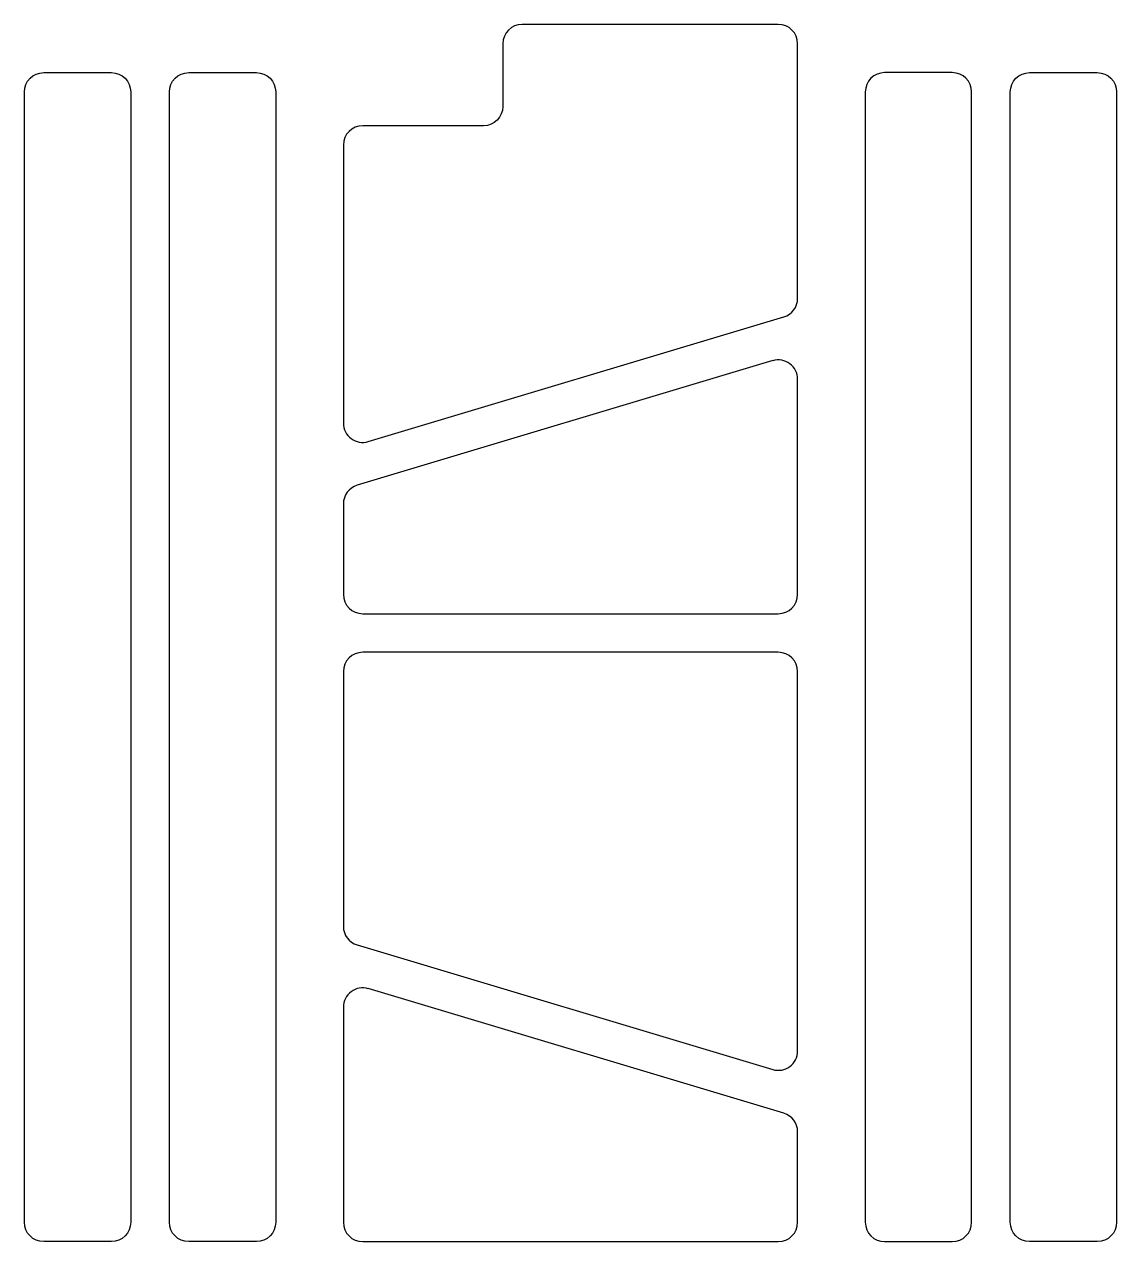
# Model space of a CAD drawing. Header units: millimetres. Extents: x -57 to 56, y -105 to 22.
import ezdxf

# ---------------------------------------------------------------- set-up
doc = ezdxf.new("R2010")
doc.units = ezdxf.units.MM
doc.header["$MEASUREMENT"] = 0
for name, color, linetype in [('J v3_0', 7, 'Continuous'), ('L1 v2_0', 7, 'Continuous'), ('L2 v2_0', 7, 'Continuous'), ('L3 v2_0', 7, 'Continuous'), ('R2 v1_0', 7, 'Continuous')]:
    doc.layers.add(name, color=color, linetype=linetype)

# ---------------------------------------------------------------- blocks, each defined once
blk = doc.blocks.new('L1v2')
at = {"layer": 'L1 v2_0'}
for p, q in [((2.15, 1.65), (-0.5, 1.65)), ((-0.7, 1.45), (-0.7, 0.8)), ((2.35, -1.187), (2.35, 1.45)), ((-0.9, 0.6), (-2.15, 0.6)), ((-2.35, 0.4), (-2.35, -2.477)), ((-2.093, -2.669), (2.207, -1.379))]:
    blk.add_line(p, q, dxfattribs=at)
for centre, start, end in [((-0.5, 1.45), 90, 180), ((2.15, 1.45), 360, 90), ((-2.15, 0.4), 90, 180), ((2.15, -1.187), 286.6992, 0), ((-2.15, -2.477), 180, 286.6992)]:
    blk.add_arc(centre, 0.2, start, end, dxfattribs=at)
at = {"layer": 'L1 v2_0', "extrusion": (0, 0, -1)}
blk.add_arc((0.9, 0.8), 0.2, 180, 270, dxfattribs=at)
blk = doc.blocks.new('L3v2')
at = {"layer": 'L3 v2_0'}
for p, q in [((2.15, 1.65), (-2.15, 1.65)), ((-2.35, 1.45), (-2.35, -1.187)), ((2.35, -2.477), (2.35, 1.45)), ((-2.207, -1.379), (2.093, -2.669))]:
    blk.add_line(p, q, dxfattribs=at)
for centre, start, end in [((-2.15, 1.45), 90, 180), ((2.15, 1.45), 360, 90), ((-2.15, -1.187), 180, 253.3008), ((2.15, -2.477), 253.3008, 360)]:
    blk.add_arc(centre, 0.2, start, end, dxfattribs=at)
blk = doc.blocks.new('L2v2')
at = {"layer": 'L2 v2_0'}
for p, q in [((2.093, -7.831), (-2.207, -9.121)), ((2.35, -10.25), (2.35, -8.023)), ((-2.35, -9.313), (-2.35, -10.25)), ((-2.15, -10.45), (2.15, -10.45))]:
    blk.add_line(p, q, dxfattribs=at)
for centre, start, end in [((2.15, -8.023), 0, 106.6992), ((-2.15, -9.313), 106.6992, 180), ((-2.15, -10.25), 180, 270), ((2.15, -10.25), 270, 360)]:
    blk.add_arc(centre, 0.2, start, end, dxfattribs=at)
blk = doc.blocks.new('R2v1')
at = {"layer": 'R2 v1_0'}
for p, q in [((2.207, -9.121), (-2.093, -7.831)), ((-2.35, -8.023), (-2.35, -10.25)), ((2.35, -10.25), (2.35, -9.313)), ((-2.15, -10.45), (2.15, -10.45))]:
    blk.add_line(p, q, dxfattribs=at)
for centre, start, end in [((-2.15, -8.023), 73.3008, 180), ((2.15, -9.313), 0, 73.3008), ((-2.15, -10.25), 180, 270), ((2.15, -10.25), 270, 0)]:
    blk.add_arc(centre, 0.2, start, end, dxfattribs=at)

msp = doc.modelspace()

# ---------------------------------------------------------------- linework, layer by layer
at = {"layer": 'J v3_0'}
for p, q in [((-54.5, 16.5), (-47.5, 16.5)), ((-39.5, 16.5), (-32.5, 16.5)), ((39.5, 16.5), (32.5, 16.5)), ((47.5, 16.5), (54.5, 16.5)), ((-56.5, -102.5), (-56.5, 14.5)), ((-45.5, 14.5), (-45.5, -102.5)), ((-41.5, -102.5), (-41.5, 14.5)), ((-30.5, 14.5), (-30.5, -102.5)), ((30.5, 14.5), (30.5, -102.5)), ((41.5, -102.5), (41.5, 14.5)), ((45.5, -102.5), (45.5, 14.5)), ((56.5, 14.5), (56.5, -102.5)), ((-47.5, -104.5), (-54.5, -104.5)), ((-32.5, -104.5), (-39.5, -104.5)), ((32.5, -104.5), (39.5, -104.5)), ((54.5, -104.5), (47.5, -104.5))]:
    msp.add_line(p, q, dxfattribs=at)
at = {"layer": 'J v3_0', "extrusion": (0, 0, -1)}
for centre, start, end in [((54.5, 14.5), 0, 90), ((47.5, 14.5), 90, 180), ((39.5, 14.5), 0, 90), ((32.5, 14.5), 90, 180), ((-47.5, 14.5), 0, 90), ((-54.5, 14.5), 90, 180), ((54.5, -102.5), 270, 0), ((47.5, -102.5), 180, 270), ((39.5, -102.5), 270, 0), ((32.5, -102.5), 180, 270), ((-47.5, -102.5), 270, 0), ((-54.5, -102.5), 180, 270)]:
    msp.add_arc(centre, 2, start, end, dxfattribs=at)
at = {"layer": 'J v3_0'}
for centre, start, end in [((32.5, 14.5), 90, 180), ((39.5, 14.5), 0, 90), ((32.5, -102.5), 180, 270), ((39.5, -102.5), 270, 0)]:
    msp.add_arc(centre, 2, start, end, dxfattribs=at)

# ---------------------------------------------------------------- block references
at = {"xscale": 10, "yscale": 10, "zscale": 10}
for name, p in [('L1v2', (0, 5)), ('L2v2', (0, 65)), ('L3v2', (0, -60)), ('R2v1', (0, 0))]:
    msp.add_blockref(name, p, dxfattribs=at)

doc.saveas('drawing.dxf')
